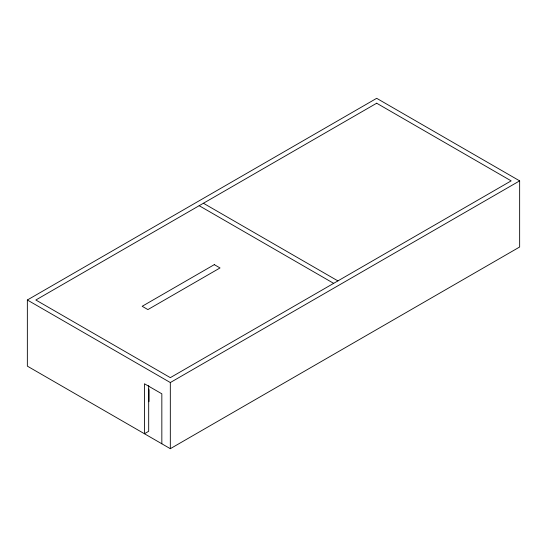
<?xml version="1.0" encoding="UTF-8"?>
<svg xmlns="http://www.w3.org/2000/svg" width="547" height="547" viewBox="0 0 547 547"><rect width="100%" height="100%" fill="white"/><g stroke="black" fill="none" stroke-linecap="round" stroke-linejoin="round"><path stroke-width="0.82" d="M27.35 300.002L376.678 98.316L519.65 180.866L519.65 246.998L170.322 448.684L27.35 366.134L27.35 300.002L170.322 382.544L519.65 180.866M203.416 203.252L337.902 280.898M199.17 205.699L333.663 283.346M170.322 382.544L170.322 448.684M161.837 443.781L161.837 393.813L144.442 383.768L144.442 433.737L148.688 431.289L148.688 385.553M148.497 389.067A0.827 0.479 60 0 1 149.003 390.038L149.003 401.279A0.827 0.479 60 0 1 148.497 401.655M376.678 103.219L35.835 300.002L170.322 377.649L511.165 180.866L376.678 103.219M214.294 264.645L142.172 306.286L147.902 309.588L220.024 267.948L214.294 264.645"/></g></svg>
